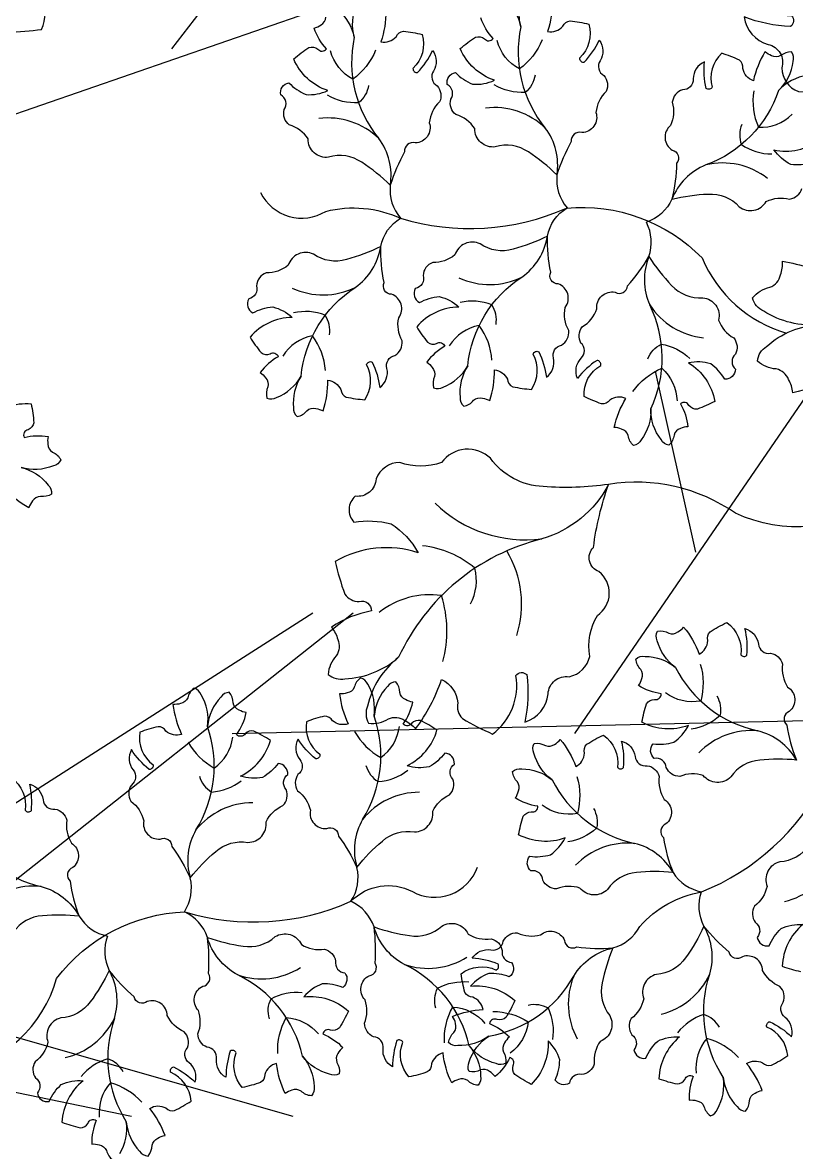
# Model space of a CAD drawing. Header units: millimetres. Extents: x 228.39 to 232.01, y 86.87 to 92.76.
# Drawn here: x 231.3874 to 231.6167, y 89.8321 to 90.167 of the extents above; entities that cross this region are included whole.
import ezdxf

# ---------------------------------------------------------------- set-up
doc = ezdxf.new("R2010")
doc.units = ezdxf.units.MM
for name, color, linetype in [('62', 62, 'Continuous'), ('63', 63, 'Continuous'), ('CauleArvore', 253, 'Continuous')]:
    doc.layers.add(name, color=color, linetype=linetype)

msp = doc.modelspace()

# ---------------------------------------------------------------- linework, layer by layer
at = {"layer": '62'}
for points in [[(231.5413905765716, 90.16190363699921, -0.1413864367129372), (231.5346314356355, 90.15329265270533, -0.210122964771746), (231.52804274447, 90.16170581528668, -0.210122964771746)], [(231.492002954184, 90.15883603025006, -0.1413864367129372), (231.485243813248, 90.15022504595619, -0.210122964771746), (231.4786551220825, 90.15863820853752, -0.210122964771746)], [(231.5393074676305, 90.1514906539342, -0.1876286218963192), (231.5363457401956, 90.14632882936715, -0.1520058651265381), (231.5271580184923, 90.14856641584556)], [(231.489919845243, 90.14842304718505, -0.1876286218963192), (231.4869581178081, 90.143261222618, -0.1520058651265381), (231.4777703961047, 90.14549880909641)], [(231.6114761226653, 90.14690493316031, -0.2279428046577942), (231.5899117163303, 90.12484150893988, 0.2043996860364329), (231.5798456412664, 90.11467839600921, -0.2049975904848279), (231.5722876312009, 90.10782618484069, -0.2049975904848279)], [(231.6040822744657, 90.14683539704248, 0.1413864367129372), (231.605482879272, 90.13597844798302, 0.210122964771746), (231.6154487922452, 90.13983496642648, 0.210122964771746)], [(231.60054334575, 90.13682312743376, 0.1876286218963192), (231.6004464494684, 90.130872759935, 0.1520058651265381), (231.6094850901826, 90.12809355188489)], [(231.4579265645788, 90.11663021818022, 0.442149186598303), (231.4772183099754, 90.11107439191592, -0.1709273865300307), (231.4993570791922, 90.10905114476957, 0.1802530025354734), (231.5485798906783, 90.11205658138329, -0.2251438523393833), (231.588783732973, 90.09724150261124, 0.2256520569911392), (231.6138048530054, 90.07499427323559, 0.09065442908466861)], [(231.5193125431967, 90.06525048414733, -0.2279428046577942), (231.5353829063704, 90.0915860444485, 0.2043996860364329), (231.5429148713308, 90.1037468106854, -0.2049975904848279), (231.5487447015797, 90.11211875151872, -0.2049975904848279)], [(231.4699249208091, 90.06218287739817, -0.2279428046577942), (231.4859952839828, 90.08851843769935, 0.2043996860364329), (231.4935272489432, 90.10067920393624, -0.2049975904848279), (231.4993570791922, 90.10905114476957, -0.2049975904848279)], [(231.5277073823088, 90.07752627715914, 0.1876286218963192), (231.5264680795125, 90.08334696361682, 0.1520058651265381), (231.5170364754855, 90.08402950945778)], [(231.4783197599212, 90.07445867040998, 0.1876286218963192), (231.4770804571249, 90.08027935686766, 0.1520058651265381), (231.467648853098, 90.08096190270862)], [(231.5265026781211, 90.06697553088254, 0.1413864367129372), (231.5227041999999, 90.07724230255947, 0.210122964771746), (231.5138562691449, 90.07125011802626, 0.210122964771746)], [(231.4771150557335, 90.06390792413339, 0.1413864367129372), (231.4733165776123, 90.07417469581031, 0.210122964771746), (231.4644686467574, 90.0681825112771, 0.210122964771746)], [(231.5726598072096, 90.06734076068032, -0.1876286218963192), (231.5767031644227, 90.07170739836927, -0.1520058651265381), (231.5851555765031, 90.06746738028333)], [(231.5682957023227, 90.05765963741342, -0.1413864367129372), (231.5768129578617, 90.06453651132435, -0.210122964771746), (231.581348255869, 90.05486060165761, -0.210122964771746)], [(231.6528483111864, 90.03624267757796, 0.0624996626209866), (231.6422671683409, 90.02512596589415, -0.2620553651360283), (231.5987054243969, 90.02158613928574, 0.1928727074293483), (231.5610813542955, 90.0301237807016)], [(231.5610813542955, 90.0301237807016, -0.2043996860364353), (231.5412889083753, 90.01397665929393, 0.2279428046577944), (231.4988328963168, 89.97886794308685, 0.2279428046577944)], [(231.520149012708, 89.99470712287204, 0.1876286218963192), (231.5214440213506, 90.00525498817134, 0.152005865126538), (231.5059184694585, 90.01189583207785)], [(231.5882460187966, 89.9768552977674, -0.1413864367129372), (231.5883765624099, 89.9659091571202, -0.210122964771746), (231.5779694660636, 89.96833495627371, -0.210122964771746)], [(231.5931495591647, 89.96743591078999, -0.1876286218963192), (231.5940771465285, 89.96155748889782, -0.1520058651265381), (231.5855156512865, 89.95754228995293)], [(231.48579559436, 89.95685767146074, 0.1413864367129372), (231.4935759591842, 89.94915695981145, 0.210122964771746), (231.4990638714805, 89.95832620048459, 0.210122964771746)], [(231.5886208573695, 89.90932707897797, 0.1802530025354734), (231.6250911945812, 89.9425209387039, -0.2173875366482725), (231.6642330996251, 89.95632935104818, 0.2835782542006574)], [(231.4364110148439, 89.95374146186002, 0.1413864367129372), (231.4441913796681, 89.94604075021074, 0.210122964771746), (231.4496792919644, 89.95520999088387, 0.210122964771746)], [(231.489161194566, 89.94678581490763, 0.1876286218963192), (231.4927436026369, 89.94203369804535, 0.1520058651265381), (231.5015804982551, 89.94539974902231)], [(231.4397766150498, 89.94366960530691, 0.1876286218963192), (231.4433590231208, 89.93891748844463, 0.1520058651265381), (231.4521959187389, 89.94228353942161)], [(231.5516862292118, 89.94350969473216, -0.1413864367129372), (231.5518167728252, 89.93256355408495, -0.210122964771746), (231.541409676479, 89.93498935323846, -0.210122964771746)], [(231.55658976958, 89.93409030775474, -0.1876286218963192), (231.5575173569438, 89.92821188586258, -0.1520058651265381), (231.5489558617018, 89.92419668691768)], [(231.368743451437, 89.9301184698676, 0.2279428046577942), (231.3928913260586, 89.91091694752765, -0.2043996860364329), (231.4041463913634, 89.90208868401686, 0.2049975904848279), (231.4125000245751, 89.89623265069953, 0.2049975904848279)], [(231.2819192670732, 89.83287503511556, -0.1841083703680773), (231.3157505755645, 89.84697326224142, 0.09065442908466861), (231.3673137895985, 89.85598414687193, 0.2835782542006574), (231.3974529073666, 89.88367314691605, -0.2251438523393833), (231.4354950046966, 89.9033869574308, 0.1802530025354734), (231.4847083060992, 89.90654429569265, -0.3316125768266109), (231.5029057891385, 89.909432784998, 0.4605227219911265), (231.5221975129513, 89.91662267317557, 0.4605227219911265)], [(231.5255313274322, 89.8665967424196, 0.2279428046577928), (231.5507420003743, 89.88437988833704, -0.2043996860364349), (231.5623759491484, 89.89270250616761, 0.2049975904848281), (231.5703424224259, 89.89907523066874, -0.1730102318134612), (231.5886208573695, 89.90932707897797, -0.1730102318134612)], [(231.5950637644351, 89.85436003992704, -0.2279428046577942), (231.5910789940375, 89.88495317500326, 0.2043996860364329), (231.5893256853541, 89.89914967599093, -0.2049975904848279), (231.5886208573695, 89.90932707897797, -0.2049975904848279)], [(231.5197562761334, 89.86371292599758, 0.2279428046577942), (231.5005267023081, 89.88783846846623, -0.2043996860364329), (231.4915368022243, 89.89896485278977, 0.2049975904848279), (231.4847083060992, 89.90654429569267, 0.2049975904848279)], [(231.4703716966173, 89.86059671639686, 0.2279428046577942), (231.4511421227919, 89.88472225886552, -0.2043996860364329), (231.4421522227081, 89.89584864318905, 0.2049975904848279), (231.435323726583, 89.90342808609195, 0.2049975904848279)], [(231.509895893067, 89.87484581706731, -0.1876286218963192), (231.5103995345099, 89.88077562377214, -0.1520058651265381), (231.5196723602363, 89.88262919502608)], [(231.4605113135509, 89.87172960746659, -0.1876286218963192), (231.4610149549938, 89.87765941417143, -0.1520058651265381), (231.4702877807202, 89.87951298542536)], [(231.5372227691857, 89.8757879669034, -0.1876286218963192), (231.5431128850021, 89.87493779166863, -0.1520058651265381), (231.5444200223483, 89.86557230100854)], [(231.5124071301483, 89.86452771416539, -0.1413864367129372), (231.5148954260672, 89.8751880809566, -0.210122964771746), (231.5244216408849, 89.87034624379073, -0.210122964771746)], [(231.5267752672287, 89.87388553108798, -0.1413864367129372), (231.5372715466268, 89.87077696944273, -0.210122964771746), (231.5318799306533, 89.86155077666953, -0.210122964771746)], [(231.5939107048106, 89.8691870042586, 0.1876286218963192), (231.5892967382467, 89.87294567088482, 0.1520058651265381), (231.5815198851992, 89.86756593297073)], [(231.4630225506321, 89.86141150456467, -0.1413864367129372), (231.465510846551, 89.87207187135589, -0.210122964771746), (231.4750370613687, 89.86723003419002, -0.210122964771746)], [(231.5995850401586, 89.86021084263285, 0.1413864367129372), (231.5901902482171, 89.86582982128388, 0.210122964771746), (231.5870517999698, 89.85561501347891, 0.210122964771746)], [(231.4171802921854, 89.85601694258042, 0.1876286218963192), (231.4126238799252, 89.85984517579878, 0.1520058651265381), (231.4047663051018, 89.85458404082227)], [(231.4227177958026, 89.84695572782398, 0.1413864367129372), (231.4134093314526, 89.85271658957791, 0.210122964771746), (231.4101162740395, 89.84255057124388, 0.210122964771746)]]:
    msp.add_lwpolyline(points, format="xyb", dxfattribs=at)
for centre, radius, start, end in [((231.5698759189833, 90.15827596991934), 0.03559504258891227, 167.8840744680207, 219.247145238899), ((231.5204882965957, 90.1552083631702), 0.03559504258891227, 167.8840744680207, 219.247145238899), ((231.5272724422055, 90.12017515828202), 0.02165418735251583, 46.01635494946892, 97.14886401413742), ((231.4778848198179, 90.11710755153288), 0.02165418735251583, 46.01635494946892, 97.14886401413742), ((231.5277635451577, 90.12477439225357), 0.01822652723244424, 350.8418645715245, 37.05032075690503), ((231.4783759227702, 90.12170678550441), 0.01822652723244424, 350.8418645715245, 37.05032075690503), ((231.5948581537154, 90.10375984422637), 0.02165418735251583, 52.07207001193242, 103.2045790766025), ((231.5586474220888, 90.12048571006518), 0.01296417636406003, 173.8549983797717, 220.1949733298514), ((231.5092597997012, 90.11741810331603), 0.01296417636406003, 173.8549983797717, 220.1949733298514), ((231.5607614772279, 90.10189173934106), 0.01296417636406003, 340.90250531761, 27.24248026768961), ((231.5898982740539, 90.09078977014985), 0.01822652723244424, 157.8893715093624, 204.0978276947425), ((231.5258370157378, 90.11102260283542), 0.02165418735251583, 245.0245630740939, 296.1570721387649), ((231.4764493933502, 90.10795499608626), 0.02165418735251583, 245.0245630740939, 296.1570721387649), ((231.5413482503403, 90.06757979529577), 0.03559504258891227, 334.9315814058618, 26.29465217672758), ((231.5914077679532, 90.09516190502914), 0.02165418735251583, 213.0638618873061, 264.1963709519746), ((231.5364839644886, 90.05234515631511), 0.03866819170092113, 226.0055660181356, 277.1380750828056), ((231.5047243388243, 89.9946168483067), 0.03055347511947142, 342.2726280196243, 31.13933741052608), ((231.5079740880358, 89.97370242009521), 0.02370610377805731, 81.35543052559544, 128.8215374822393), ((231.4778908020472, 89.98660837062495), 0.03525592437372765, 345.1893495015026, 17.37937132104682), ((231.6127153742941, 89.99188278399389), 0.03559504258891227, 206.6972816068433, 258.060352377721), ((231.45798514354, 89.94970550214335), 0.03559504258891227, 327.917719804394, 19.28079057527238), ((231.4086005640239, 89.94658929254263), 0.03559504258891227, 327.917719804394, 19.28079057527238), ((231.6033999795369, 89.93549172529224), 0.02165418735251583, 84.82956208829077, 135.9620711529593), ((231.6008999200859, 89.93938323373702), 0.01822652723244424, 29.65507171034712, 75.86352789572805), ((231.5761555847094, 89.95853718095864), 0.03559504258891227, 206.6972816068433, 258.060352377721), ((231.5050080626592, 89.91721591675841), 0.02165418735251583, 90.01600102915677, 141.1485100938255), ((231.4556234831431, 89.91409970715769), 0.02165418735251583, 90.01600102915677, 141.1485100938255), ((231.5039471558962, 89.92171798429173), 0.01822652723244424, 150.1145442863874, 196.3230004717689), ((231.4545625763801, 89.91860177469103), 0.01822652723244424, 150.1145442863874, 196.3230004717689), ((231.5668401899522, 89.90214612225698), 0.02165418735251583, 84.82956208829077, 135.9620711529593), ((231.5643401305012, 89.90603763070177), 0.01822652723244424, 29.65507171034712, 75.86352789572805), ((231.473839344815, 89.91361080468944), 0.01296417636406003, 326.9698917134426, 13.30986666352196), ((231.6080181747264, 89.92746041197876), 0.02165418735251583, 283.8377702129154, 334.9702792775901), ((231.4244547652988, 89.91049459508872), 0.01296417636406003, 326.9698917134426, 13.30986666352196), ((231.5910927218451, 89.92205341996085), 0.01296417636406003, 212.6682055185941, 259.0081804686739), ((231.390612920502, 89.8893829581616), 0.02165418735251583, 83.96028596669156, 135.092795031362), ((231.4246763477712, 89.89178214261374), 0.01296417636406003, 159.9223847756048, 206.262359725683), ((231.5075738312897, 89.90831386352993), 0.02165418735251583, 251.0077929045287, 302.140301969199), ((231.3971517605235, 89.87713278269428), 0.01822652723244424, 343.0670373485498, 29.2754935339308), ((231.4581892517735, 89.9051976539292), 0.02165418735251583, 251.0077929045287, 302.140301969199), ((231.5707693697865, 89.87614530854674), 0.02165418735251583, 157.6491857757407, 208.7816948404098), ((231.5714583851417, 89.8941148089435), 0.02165418735251583, 283.8377702129154, 334.9702792775901), ((231.3951087399443, 89.88128250583534), 0.02165418735251583, 282.9684940913174, 334.101003155987), ((231.4482175351952, 89.86015943910778), 0.03559504258891227, 160.8702128665557, 212.2332836374346)]:
    msp.add_arc(centre, radius, start, end, dxfattribs=at)
at = {"layer": '63'}
for points in [[(231.6083967305556, 90.21449014786734, 0.1744881383592826), (231.6087278534284, 90.20845121134988, -0.2548810045278165), (231.6074860895891, 90.20376914710535, -0.1018354407082663), (231.6045172691001, 90.20099921331739, 0.08115707204633889), (231.6176868910934, 90.19102003166901, -0.268390101702822), (231.6100221875588, 90.18739229187054, 0.2633611240476109), (231.6052492221212, 90.18681211951242, 0.034334189139633), (231.5992728343866, 90.17871932535331, 0.2816703646800977), (231.6152804355438, 90.16911801598825, -0.4476480907887908), (231.6150005178174, 90.16584825953521, -0.0804733628518486), (231.6012129529138, 90.16870411237078, 0.2990547326261485), (231.6083603472002, 90.16055969210174, -0.4445358973400563), (231.6123848259066, 90.15360427149815, 0.3028472262875256), (231.617319169838, 90.14660290589399, -0.1775881189196615), (231.6289620269923, 90.14236511021939, 0.5077713489282397), (231.6416994590105, 90.13981275175124, -0.5541101838924329), (231.6490421740875, 90.14026219677083, -0.0536056027989116), (231.6667301241733, 90.13280112691912, -0.05303807838268965), (231.6692285423236, 90.15204217799057, -0.229967678014949), (231.6800295428017, 90.16609675393629, 0.4530091558014059), (231.6811589485729, 90.18061390531784, -0.1775881189196614), (231.6831968751681, 90.19283527553914, 0.3028472262875249), (231.679528612535, 90.20057547706176, -0.2706667237805238), (231.6754635178864, 90.20422011070883, 0.420062868277418)], [(231.3269748713571, 90.18347832447681, 0.03174146131471042), (231.333921352518, 90.17729140541722, 0.263361124047625), (231.3387137092068, 90.1776801423471, -0.4961733732722903), (231.3432732315168, 90.17717945337596, 0.105188829234163), (231.335774129693, 90.16686995811406, -0.1018354407082667), (231.3392381018241, 90.16475162731814, -0.2548810045278109), (231.341393538397, 90.1604136789318, 0.1744881383592944), (231.3422801316412, 90.15443100820393, 0.2361518438993939), (231.3471518848824, 90.1559695392132, 0.172045804718615), (231.3573579396465, 90.16972484929987, 0.1720458047186181), (231.3571122107438, 90.15259850331668, 0.2361518438993874), (231.3600481986242, 90.14841747085137, 0.174488138359288), (231.3643859863891, 90.15263196891468, -0.2548810045278096), (231.3687329276178, 90.15476921129127, -0.1018354407082642), (231.3727714070936, 90.154348364752, 0.08115707204633878), (231.3716524923769, 90.17083384441362, -0.2683901017028241), (231.3794209954742, 90.16743405972268, 0.2633611240475965), (231.3829922063556, 90.16421470390601, 0.03433418913963283), (231.393020280147, 90.16501985214705, 0.2816703646801006), (231.3897531226874, 90.18339794014517, -0.447648090788793), (231.3924032789371, 90.1853334847838, -0.08047336285184804)], [(231.5300703991094, 90.17393041638074, -0.172045804718615), (231.5350737582857, 90.16574702524568, -0.1720458047186181), (231.5357946990146, 90.17531163386195, -0.2361518438993874)], [(231.4950534005461, 90.17048353810308, -0.08115707204633878), (231.4936034297518, 90.16134474165199, 0.2683901017028241), (231.4981066707112, 90.16285180003031, -0.2633611240475965), (231.5002598135335, 90.1644684996819, -0.03433418913963283), (231.5058126813259, 90.16351703725337, -0.2816703646801006), (231.5030697022282, 90.15343025266644, 0.447648090788793), (231.504450871957, 90.1522179260062, 0.08047336285184804), (231.5089130739428, 90.15871876014481, -0.299054732626132), (231.5091843411159, 90.15265671998132, 0.4445358973400594), (231.5102560514324, 90.14828614348275, -0.3028472262875131), (231.5109780215116, 90.143544138659, 0.1775881189196616), (231.5079181695558, 90.13731681010243, -0.5077713489282268), (231.5037624879052, 90.13134584588376, 0.5541101838924969), (231.5006219409496, 90.1286797247295, 0.05360560279891149), (231.496370113228, 90.11880585380558, 0.05303807838268959), (231.4878986774464, 90.12560972590697, 0.2299676780149515), (231.4780846836292, 90.12709847074834, -0.453009155801419), (231.4719983319922, 90.13252496246265, 0.1775881189196565), (231.4664353244747, 90.13667167951391, -0.3028472262875298), (231.4649153561729, 90.14122113518523, 0.4445358973400413), (231.4638760266735, 90.1455995248577, -0.4200628682774436), (231.4662901288736, 90.14918212337133, 0.1027662192553072), (231.4713824900481, 90.14569043231606, 0.1249756271620583), (231.4778620124885, 90.14685103953, -0.2129696122085104), (231.4677272422715, 90.1562542237434, -0.03433418913963267), (231.4722352018935, 90.15963326525241, -0.263361124047625), (231.4748886858537, 90.15917635754877, 0.4961733732722903), (231.4774568639058, 90.1592271957799, -0.105188829234163), (231.4737906914277, 90.16535305472198, 0.1018354407082667), (231.4758288620989, 90.16636102507154, 0.2548810045278109), (231.47724838965, 90.16867255244523, -0.1744881383592944)], [(231.4806827767218, 90.17086280963159, -0.172045804718615), (231.4856861358982, 90.16267941849652, -0.1720458047186181), (231.486407076627, 90.1722440271128, -0.2361518438993874)], [(231.5444410229336, 90.17355114485224, -0.08115707204633878), (231.5429910521394, 90.16441234840114, 0.2683901017028241), (231.5474942930987, 90.16591940677947, -0.2633611240475965), (231.5496474359211, 90.16753610643106, -0.03433418913963283), (231.5552003037135, 90.16658464400251, -0.2816703646801006), (231.5524573246157, 90.1564978594156, 0.447648090788793), (231.5538384943446, 90.15528553275536, 0.08047336285184804), (231.5583006963303, 90.16178636689396, -0.299054732626132), (231.5585719635035, 90.15572432673048, 0.4445358973400594), (231.55964367382, 90.1513537502319, -0.3028472262875131), (231.5603656438991, 90.14661174540815, 0.1775881189196616), (231.5573057919433, 90.14038441685159, -0.5077713489282268), (231.5531501102927, 90.13441345263291, 0.5541101838924969), (231.5500095633371, 90.13174733147865, 0.05360560279891149), (231.5457577356156, 90.12187346055474, 0.05303807838268959), (231.5372862998339, 90.12867733265612, 0.2299676780149515), (231.5274723060168, 90.13016607749748, -0.453009155801419), (231.5213859543797, 90.13559256921181, 0.1775881189196565), (231.5158229468623, 90.13973928626307, -0.3028472262875298), (231.5143029785604, 90.14428874193439, 0.4445358973400413), (231.513263649061, 90.14866713160686, -0.4200628682774436), (231.5156777512612, 90.15224973012047, 0.1027662192553072), (231.5207701124357, 90.14875803906521, 0.1249756271620583), (231.527249634876, 90.14991864627916, -0.2129696122085104), (231.517114864659, 90.15932183049256, -0.03433418913963267), (231.521622824281, 90.16270087200157, -0.263361124047625), (231.5242763082413, 90.16224396429793, 0.4961733732722903), (231.5268444862934, 90.16229480252906, -0.105188829234163), (231.5231783138152, 90.16842066147113, 0.1018354407082667)], [(231.6199624218261, 90.15137530451736, 0.172045804718615), (231.6114761226653, 90.14690493316031, 0.1720458047186181), (231.6157512162062, 90.15549126350182, 0.2361518438993874), (231.6152824306087, 90.1583135908457, 0.174488138359288), (231.6120710863185, 90.1572373692006, -0.2548810045278096), (231.6093586012909, 90.15721202668648, -0.1018354407082642), (231.6074218603407, 90.15840331943059, 0.08115707204633878), (231.6039910111687, 90.14980975847847, -0.2683901017028241), (231.6008932710213, 90.15340898201593, 0.2633611240475965), (231.5998707170768, 90.15589979015937, 0.03433418913963283), (231.5946130968844, 90.15792390759314, 0.2816703646801006), (231.5918080188029, 90.14785421571153, -0.447648090788793), (231.5900010083767, 90.14751943358769, -0.08047336285184804), (231.5894939865858, 90.15538804337359, 0.299054732626132), (231.586158806511, 90.15031867549473, -0.4445358973400594), (231.5830014991726, 90.1471121333847, 0.3028472262875131), (231.5799545994398, 90.14340750755179, -0.1775881189196616), (231.5793967572532, 90.13649150241605, 0.5077713489282268), (231.5799115828425, 90.12923498408459, -0.5541101838924969), (231.5812454426, 90.12533728536141, -0.05360560279891149), (231.5798456412664, 90.11467839600921, -0.05303807838268959), (231.5906055878852, 90.11618884247841, -0.2299676780149515), (231.5997990843813, 90.11244578784053, 0.453009155801419), (231.6078050478143, 90.11399337889883, -0.1775881189196565), (231.6147064839556, 90.1147092658527, 0.3028472262875298), (231.6183404484222, 90.11784010484556, -0.4445358973400413)], [(231.6212331851657, 90.12538327440554, -0.1027662192553072), (231.6150712991763, 90.1249893076411, -0.1249756271620583), (231.6100983537685, 90.1293021992617, 0.2129696122085104), (231.6236174924236, 90.13219466027705, 0.03433418913963267)], [(231.6274820437557, 90.06203786460588, -0.1051888292341653), (231.615642195366, 90.05731132138409, 0.1018354407082685), (231.6144430557912, 90.06119056004216, 0.2548810045278082), (231.6107702439338, 90.06434874877662, -0.1744881383592801), (231.605190700677, 90.06668264973088, -0.2361518438994192), (231.6078825951901, 90.07102485668591, -0.1720458047186142), (231.6237291740995, 90.07752547560226, -0.1720458047186181), (231.607070682316, 90.08150878590006, -0.2361518438993757), (231.6037423422065, 90.085384764412, -0.1744881383592802), (231.6088960216654, 90.08854988441827, 0.2548810045278265), (231.6120387942126, 90.0922358963199, 0.1018354407082649), (231.612626373771, 90.09625350488079, -0.08115707204633917), (231.6283274030408, 90.09110562282258, 0.2683901017028146)], [(231.3767776164942, 90.04962199519014, -0.2129696122085104), (231.3898911330211, 90.05400025112135, -0.03433418913963267), (231.3906920089258, 90.04842367338422, -0.263361124047625), (231.389017645752, 90.04631506015767, 0.4961733732722903), (231.3878296701232, 90.04403759732847, -0.105188829234163), (231.3949634376149, 90.04431387579548, 0.1018354407082667), (231.3948695270058, 90.04204202089079, 0.2548810045278109), (231.3962161400953, 90.0396872702766, -0.1744881383592944), (231.3987234232863, 90.0374103170097, -0.2361518438993939), (231.3964893474828, 90.03562308538602, -0.172045804718615), (231.3869087345264, 90.03516118832277, -0.1720458047186181), (231.3949537591627, 90.02993825120672, -0.2361518438993874), (231.3959841116906, 90.02726923167873, -0.174488138359288), (231.3926713831187, 90.02656438092248, 0.2548810045278096), (231.3903222952564, 90.025207913642, 0.1018354407082642), (231.389259549224, 90.02319776071718, -0.08115707204633878), (231.3819379817479, 90.02885591108388, 0.2683901017028241)], [(231.3841004604621, 89.94315463916078, -0.2816703646801006), (231.3881395752871, 89.93351344063237, 0.447648090788793), (231.3899742310823, 89.9334066517565, 0.08047336285184804), (231.3894958827516, 89.9412770566974, -0.299054732626132), (231.3934372956654, 89.93666325337848, 0.4445358973400594), (231.3969698841672, 89.93387554456848, -0.3028472262875131), (231.4004550506005, 89.93057987081701, 0.1775881189196616), (231.4018711343335, 89.92378744696366, -0.5077713489282268), (231.4022653968034, 89.91652338055515, 0.5541101838924969), (231.4014280924513, 89.91248975208798, 0.05360560279891149), (231.4041463913634, 89.90208868401686, 0.05303807838268959), (231.3932820749971, 89.90224530351426, 0.2299676780149515), (231.3846272189318, 89.89738481975908, -0.453009155801419)], [(231.6204128081838, 89.92310870252763, -0.2299676780149515), (231.6117830296594, 89.91820383163576, 0.453009155801419), (231.6080439211051, 89.91095748388024, -0.1775881189196565), (231.604335088618, 89.90509345143442, 0.3028472262875298), (231.6045453371973, 89.90030141156828, -0.4445358973400413), (231.605143073609, 89.89584123072953, 0.4200628682774436), (231.6086801421464, 89.89336089855334, -0.1027662192553072), (231.6121841467497, 89.89844479474591, -0.1249756271620583), (231.6186495152456, 89.89968181955264, 0.2129696122085104), (231.6125547970499, 89.88727263542089, 0.03433418913963267), (231.61797392091, 89.88573227245664, 0.263361124047625)], [(231.4162248020998, 89.83176919191736, 0.172045804718615), (231.4181082770299, 89.84117419142319, 0.1720458047186181), (231.422074924731, 89.8324410820381, 0.2361518438993874), (231.4245607450705, 89.83102475269351, 0.174488138359288), (231.4257510621813, 89.83419557756336, -0.2548810045278096), (231.4274422262707, 89.83631646918968, -0.1018354407082642), (231.4295882272966, 89.83706801659838, 0.08115707204633878), (231.4250834832023, 89.84515054692764, -0.2683901017028241), (231.4298303258223, 89.84528429757073, 0.2633611240475965), (231.432408160047, 89.84450679356017, 0.03433418913963283), (231.4372949979363, 89.84731008393345, 0.2816703646801006), (231.431250076847, 89.85583804304787, -0.447648090788793), (231.4321300088393, 89.85745145106814, -0.08047336285184804), (231.4385558963942, 89.8528819806184, 0.299054732626132), (231.4367256101308, 89.85866747705492, -0.4445358973400594), (231.4362287011393, 89.86314001362676, 0.3028472262875131), (231.4352756389171, 89.8678410265968, -0.1775881189196616), (231.4302606148043, 89.87263600814954, 0.5077713489282268), (231.4243047924849, 89.87681336187899, -0.5541101838924969), (231.4204388531375, 89.87823665037821, -0.05360560279891149), (231.4130503685512, 89.88604572596454, -0.05303807838268959), (231.4074359264921, 89.87674325639242, -0.2299676780149515), (231.3987327286318, 89.87196987364537, 0.453009155801419), (231.3948841149887, 89.86478108643185, -0.1775881189196565), (231.3910867452391, 89.85897399611673, 0.3028472262875298), (231.3912242688733, 89.85417931804685, -0.4445358973400413), (231.391754270427, 89.84971058217579, 0.4200628682774436), (231.395253302401, 89.84717687406562, -0.1027662192553072), (231.3988340322773, 89.85220702538642, -0.1249756271620583), (231.4053174237706, 89.85334582076095, 0.2129696122085104), (231.3990351454328, 89.84103052865768, 0.03433418913963267), (231.404430276539, 89.83940812863923, 0.263361124047625), (231.4067647209486, 89.84074981082054, -0.4961733732722903), (231.4091937002161, 89.84158538412731, 0.105188829234163), (231.4078581541216, 89.8345723045579, -0.1018354407082667), (231.4101186617327, 89.83432684732999, -0.2548810045278109), (231.4122466204375, 89.83264458426532, 0.1744881383592944), (231.4141248042974, 89.82982617858694, 0.2361518438993939)]]:
    msp.add_lwpolyline(points, format="xyb", dxfattribs=at)
for points in [[(231.5403789860308, 90.06946511708485, -0.08047336285184804), (231.5426368016846, 90.06191035967426, 0.299054732626132), (231.5447508585581, 90.06759830133699, -0.4445358973400594), (231.5471091079422, 90.07143094556447, 0.3028472262875131), (231.5492481168869, 90.07572425329612, -0.1775881189196616), (231.5482415908124, 90.08258932577964, 0.5077713489282268), (231.5461133659794, 90.08954581647123, -0.5541101838924969), (231.5439398024379, 90.09304536768822, -0.05360560279891149), (231.5429148713308, 90.1037468106854, -0.05303807838268959), (231.5327672542367, 90.09986302811068, -0.2299676780149515), (231.5229686950012, 90.10145018681514, 0.453009155801419), (231.5155133151316, 90.09814749101083, -0.1775881189196565), (231.5089479385199, 90.0959029097829, 0.3028472262875298), (231.5061081916235, 90.09203720310646, -0.4445358973400413), (231.5037783764724, 90.08818720787346, 0.4200628682774436), (231.5049798061808, 90.08403757316687, -0.1027662192553072), (231.5108966057523, 90.08580266001695, -0.1249756271620583), (231.5167097255664, 90.08271415581801, 0.2129696122085104), (231.5041828896235, 90.07686506854213, 0.03433418913963267), (231.5074399617538, 90.07226821063583, 0.263361124047625), (231.5101059216388, 90.07189085182958, -0.4961733732722903), (231.5125352316206, 90.07105624051584, 0.105188829234163), (231.5071697300071, 90.06634684980658, -0.1018354407082667), (231.5088014661635, 90.06476331546014, -0.2548810045278109), (231.5094451949464, 90.06212820056285, 0.1744881383592944), (231.5091933452956, 90.0587506930598, 0.2361518438993939), (231.5120441701081, 90.0589917106123, 0.172045804718615), (231.5193125431967, 90.06525048414733, 0.1720458047186181), (231.5170707905654, 90.0559243896455, 0.2361518438993874), (231.5181602536303, 90.05327894794274, 0.174488138359288), (231.5210486616448, 90.0550475870583, -0.2548810045278096), (231.5236864505285, 90.0556802695008, -0.1018354407082642), (231.5258409335432, 90.0549533947867, 0.08115707204633878), (231.5272583018581, 90.06409730439574, -0.2683901017028241), (231.5310839649091, 90.0612839956119, 0.2633611240475965), (231.5326387986437, 90.05908576135802, 0.03433418913963283), (231.5382163371619, 90.05829160422618, 0.2816703646801006), (231.5386929918237, 90.06873382419931, -0.447648090788793)], [(231.4909913636433, 90.06639751033569, -0.08047336285184804), (231.493249179297, 90.0588427529251, 0.299054732626132), (231.4953632361705, 90.06453069458783, -0.4445358973400594), (231.4977214855547, 90.06836333881532, 0.3028472262875131), (231.4998604944993, 90.07265664654696, -0.1775881189196616), (231.4988539684249, 90.07952171903048, 0.5077713489282268), (231.4967257435919, 90.08647820972209, -0.5541101838924969), (231.4945521800504, 90.08997776093906, -0.05360560279891149), (231.4935272489432, 90.10067920393624, -0.05303807838268959), (231.4833796318492, 90.09679542136152, -0.2299676780149515), (231.4735810726137, 90.098382580066, 0.453009155801419), (231.4661256927441, 90.09507988426168, -0.1775881189196565), (231.4595603161324, 90.09283530303374, 0.3028472262875298), (231.456720569236, 90.0889695963573, -0.4445358973400413), (231.4543907540849, 90.0851196011243, 0.4200628682774436), (231.4555921837933, 90.08096996641771, -0.1027662192553072), (231.4615089833647, 90.0827350532678, -0.1249756271620583), (231.4673221031788, 90.07964654906885, 0.2129696122085104), (231.4547952672359, 90.07379746179299, 0.03433418913963267), (231.4580523393662, 90.06920060388667, 0.263361124047625), (231.4607182992512, 90.06882324508042, -0.4961733732722903), (231.4631476092331, 90.06798863376669, 0.105188829234163), (231.4577821076195, 90.06327924305742, -0.1018354407082667), (231.4594138437759, 90.06169570871099, -0.2548810045278109), (231.4600575725588, 90.0590605938137, 0.1744881383592944), (231.459805722908, 90.05568308631067, 0.2361518438993939), (231.4626565477206, 90.05592410386315, 0.172045804718615), (231.4699249208091, 90.06218287739817, 0.1720458047186181), (231.4676831681778, 90.05285678289634, 0.2361518438993874), (231.4687726312427, 90.05021134119359, 0.174488138359288), (231.4716610392573, 90.05197998030914, -0.2548810045278096), (231.4742988281409, 90.05261266275164, -0.1018354407082642), (231.4764533111556, 90.05188578803754, 0.08115707204633878), (231.4778706794705, 90.06102969764659, -0.2683901017028241), (231.4816963425216, 90.05821638886275, 0.2633611240475965), (231.4832511762561, 90.05601815460886, 0.03433418913963283), (231.4888287147744, 90.05522399747703, 0.2816703646801006), (231.4893053694362, 90.06566621745016, -0.447648090788793)], [(231.5576479085164, 90.06689946683419, 0.08047336285184804), (231.5518421247301, 90.06156420998131, -0.299054732626132), (231.5529365239391, 90.06753281176016, 0.4445358973400594), (231.5528717164127, 90.07203240084327, -0.3028472262875131), (231.5532310035072, 90.07681557586908, 0.1775881189196616), (231.5576088139267, 90.08219861319695, -0.5077713489282268), (231.5629971097315, 90.08708618641913, 0.5541101838924969), (231.5666553419868, 90.08898053959524, 0.05360560279891149), (231.5730121470591, 90.09765016445846, 0.05303807838268959), (231.5797429969145, 90.08912059471557, 0.2299676780149515), (231.5889735940645, 90.08546999036834, -0.453009155801419), (231.5936887755399, 90.07881735538439, 0.1775881189196565), (231.5981807813626, 90.0735292367557, -0.3028472262875298), (231.5986423469816, 90.0687548459335, 0.4445358973400413), (231.5986738463115, 90.06425490040888, -0.4200628682774436), (231.5955181532777, 90.06130456093368, 0.1027662192553072), (231.5913379992479, 90.0658488277661, 0.1249756271620583), (231.5847631980954, 90.06617009084282, -0.2129696122085104), (231.5925324431065, 90.05473452034289, -0.03433418913963267), (231.5873817941317, 90.05245188226121, -0.263361124047625), (231.5848982374559, 90.05349192457511, 0.4961733732722903), (231.5823840084504, 90.05401801918697, -0.105188829234163), (231.5845838308823, 90.04722627790174, 0.1018354407082667), (231.5823715893446, 90.04670079594237, 0.2548810045278109), (231.5804700670444, 90.04476625976807, -0.1744881383592944), (231.5789580743786, 90.04173560581917, -0.2361518438993939), (231.5766321326812, 90.04340152502276, -0.172045804718615), (231.5735903281913, 90.05249816830266, -0.1720458047186181), (231.5707438901055, 90.04333851308311, -0.2361518438993874), (231.5684541320425, 90.04162319982161, -0.174488138359288), (231.5668776290992, 90.04462080280558, 0.2548810045278096), (231.5649351428451, 90.0465142030328, 0.1018354407082642), (231.5627121625247, 90.04699222228518, -0.08115707204633878), (231.5661736385676, 90.05557349255729, 0.2683901017028241), (231.5614471802517, 90.05511414967725, -0.2633611240475965), (231.5589864494277, 90.05402119698448, -0.03433418913963283), (231.5537881311384, 90.05619308750572, -0.2816703646801006), (231.5587222014795, 90.06540840668102, 0.447648090788793)], [(231.4899209489554, 89.95932775209641, 0.1744881383592826), (231.4958264819818, 89.9606327717489, -0.2548810045278165), (231.500647862519, 89.96016587482485, -0.1018354407082663), (231.5038621409342, 89.95768497930999, 0.08115707204633889), (231.5115761180778, 89.9722972196052, -0.268390101702822), (231.5163975763867, 89.96532142458996, 0.2633611240476109), (231.5177432765462, 89.96070548588648, 0.034334189139633), (231.5266973170641, 89.95611901817597, 0.2816703646800977), (231.5335786778938, 89.9734705399958, -0.4476480907887908), (231.5368505916045, 89.97372399978633, -0.0804733628518486), (231.5362659596651, 89.9596559136733, 0.2990547326261485), (231.5431449729731, 89.96802824922037, -0.4445358973400563), (231.5493565841796, 89.97312630677689, 0.3028472262875256), (231.5554661410019, 89.97912965465892, -0.1775881189196615), (231.5577618921438, 89.99130522698995, 0.5077713489282397), (231.5582171533632, 90.00428788640134, -0.5541101838924329), (231.5565841703353, 90.01146080993068, -0.0536056027989116), (231.5610813542955, 90.0301237807016, -0.05303807838268965), (231.5416897150961, 90.0294722680401, -0.229967678014949), (231.5260710799578, 90.037853852184, 0.4530091558014059), (231.5115627176446, 90.0366166518691, -0.1775881189196614), (231.4991726385478, 90.03664787476372, 0.3028472262875249), (231.4921289071874, 90.0317741986483, -0.4445358973400437), (231.4859552024999, 90.02663030177305, 0.420062868277418), (231.4855686928874, 90.01892560101915, -0.1027662192553043), (231.4965847898311, 90.01846230721145, -0.1249756271620578), (231.5046013937031, 90.0098653544936, 0.2129696122085104), (231.4800494056221, 90.0072804916043, 0.03433418913963278), (231.4828730464792, 89.99762453075279, 0.2633611240475967), (231.4871542114277, 89.99543605509197, -0.4961733732722993), (231.4907697665263, 89.99261334460927, 0.1051888292341508), (231.4789710059556, 89.98778514932383, -0.1018354407082692), (231.4808042485673, 89.98416221545573, -0.2548810045278139), (231.4803575565184, 89.9793389210177, 0.1744881383592873), (231.4779668976128, 89.9737834600453, 0.2361518438993992), (231.48292001034, 89.97253136914526, 0.1720458047186156), (231.4988328963168, 89.97886794308685, 0.1720458047186174), (231.4896211470956, 89.9644278674044, 0.2361518438993921)], [(231.6020934736346, 89.97950066261456, 0.08047336285184804), (231.6014957772749, 89.98736290466888, -0.299054732626132), (231.6055067332723, 89.98280942810584, 0.4445358973400594), (231.6090812079578, 89.98007563355344, -0.3028472262875131), (231.6126159724441, 89.97683321307323, 0.1775881189196616), (231.6141349420725, 89.97006305456618, -0.5077713489282268), (231.6146393633967, 89.96280580558258, 0.5541101838924969), (231.6138633501847, 89.95875993847105, 0.05360560279891149), (231.6167391323991, 89.94840130715937, 0.05303807838268959), (231.605873690293, 89.94839308447587, 0.2299676780149515), (231.5972935694224, 89.94340185600073, -0.453009155801419), (231.5891498886103, 89.94381531870395, 0.1775881189196565), (231.5822161357019, 89.94355961272605, -0.3028472262875298), (231.5781802628017, 89.94615182808707, 0.4445358973400413), (231.5746261218706, 89.94891200637372, -0.4200628682774436), (231.5742616612154, 89.95321666315135, 0.1027662192553072), (231.5804181301033, 89.95368776779914, 0.1249756271620583), (231.5847394825371, 89.95865336275875, -0.2129696122085104), (231.570948775256, 89.95962795671902, -0.03433418913963267), (231.5723434208678, 89.96508639835474, -0.263361124047625), (231.574697380522, 89.9663935386391, 0.4961733732722903), (231.5766666236237, 89.9680428429286, -0.105188829234163), (231.5699703789024, 89.97051817624947, 0.1018354407082667), (231.570926729134, 89.97258107182243, 0.2548810045278109), (231.5705839887097, 89.97527193530269, -0.1744881383592944), (231.5691391909142, 89.97833519247601, -0.2361518438993939), (231.5718872238863, 89.97913118641861, -0.172045804718615), (231.5809150229031, 89.975890763849, -0.1720458047186181), (231.5754818369625, 89.9837953184887, -0.2361518438993874), (231.5755515640438, 89.98665546353861, -0.174488138359288), (231.5788818050016, 89.98603863265187, 0.2548810045278096), (231.5815712088381, 89.9863926443352, 0.1018354407082642), (231.5833224417744, 89.98784292951865, -0.08115707204633878), (231.5879206802086, 89.97981322098217, 0.2683901017028241), (231.5904849770924, 89.98381006793765, -0.2633611240475965), (231.5911493714327, 89.9864193440705, -0.03433418913963283), (231.5960724908543, 89.98915841629191, -0.2816703646801006), (231.6002574088772, 89.97957960536492, 0.447648090788793)], [(231.4742703196422, 89.94873868116973, -0.08047336285184804), (231.4690321459342, 89.95463220535008, 0.299054732626132), (231.4695190838829, 89.9485836676543, -0.4445358973400594), (231.4690008615419, 89.94411355048162, 0.3028472262875131), (231.4688759747795, 89.93931852661927, -0.1775881189196616), (231.4726886359518, 89.93352146445577, 0.5077713489282268), (231.4775565948951, 89.928115441943, -0.5541101838924969), (231.4810051499807, 89.9258618437066, -0.05360560279891149), (231.486455293581, 89.9165953826382, -0.05303807838268959), (231.4940119673138, 89.92440272417494, -0.2299676780149515), (231.5035636438616, 89.92710389262052, 0.453009155801419), (231.5089256512127, 89.93324713001961, -0.1775881189196565), (231.5139280207146, 89.93805531203668, 0.3028472262875298), (231.5148686900874, 89.94275882047984, -0.4445358973400413), (231.5153538099643, 89.94723265112452, 0.4200628682774436), (231.5125117196191, 89.95048617598408, -0.1027662192553072), (231.5078946233552, 89.94638660639114, -0.1249756271620583), (231.5013209405658, 89.94672999355369, 0.2129696122085104), (231.5102037616257, 89.95732380923633, 0.03433418913963267), (231.5053095526247, 89.96011421059218, 0.263361124047625), (231.5027337764676, 89.95932991538895, -0.4961733732722903), (231.5001793115739, 89.95906004108565, 0.105188829234163), (231.5030528095906, 89.96559532819222, -0.1018354407082667), (231.5009048353114, 89.96634121719615, -0.2548810045278109), (231.4992080874765, 89.96845764438667, 0.1744881383592944), (231.4980094177774, 89.97162532115868, 0.2361518438993939), (231.495527338813, 89.970202445343, 0.172045804718615), (231.4915837210342, 89.9614589121709, 0.1720458047186181), (231.4896754657297, 89.9708589151076, 0.2361518438993874), (231.4875703544007, 89.97279638713702, 0.174488138359288), (231.4856996049836, 89.96997304128539, -0.2548810045278096), (231.4835760872805, 89.96828517581905, -0.1018354407082642), (231.4813162344236, 89.96803376186632, 0.08115707204633878), (231.483894717721, 89.95914717423304, -0.2683901017028241), (231.4792386733042, 89.96008079861303, 0.2633611240475965), (231.4769007009931, 89.96141632369671, 0.03433418913963283), (231.4715098644659, 89.95977971042214, 0.2816703646801006), (231.4754894970997, 89.95011380737414, -0.447648090788793)], [(231.4248857401261, 89.94562247156901, -0.08047336285184804), (231.4196475664181, 89.95151599574936, 0.299054732626132), (231.4201345043667, 89.9454674580536, -0.4445358973400594), (231.4196162820257, 89.9409973408809, 0.3028472262875131), (231.4194913952633, 89.93620231701856, -0.1775881189196616), (231.4233040564357, 89.93040525485506, 0.5077713489282268), (231.428172015379, 89.92499923234229, -0.5541101838924969), (231.4316205704646, 89.92274563410588, -0.05360560279891149), (231.4370707140648, 89.91347917303749, -0.05303807838268959), (231.4446273877976, 89.92128651457422, -0.2299676780149515), (231.4541790643454, 89.9239876830198, 0.453009155801419), (231.4595410716966, 89.93013092041889, -0.1775881189196565), (231.4645434411985, 89.93493910243596, 0.3028472262875298), (231.4654841105713, 89.93964261087912, -0.4445358973400413), (231.4659692304482, 89.9441164415238, 0.4200628682774436), (231.4631271401029, 89.94736996638338, -0.1027662192553072), (231.4585100438391, 89.94327039679044, -0.1249756271620583), (231.4519363610496, 89.94361378395297, 0.2129696122085104), (231.4608191821096, 89.95420759963561, 0.03433418913963267), (231.4559249731085, 89.95699800099146, 0.263361124047625), (231.4533491969515, 89.95621370578823, -0.4961733732722903), (231.4507947320577, 89.95594383148494, 0.105188829234163), (231.4536682300745, 89.9624791185915, -0.1018354407082667), (231.4515202557952, 89.96322500759543, -0.2548810045278109), (231.4498235079604, 89.96534143478596, 0.1744881383592944), (231.4486248382613, 89.96850911155798, 0.2361518438993939), (231.4461427592969, 89.96708623574229, 0.172045804718615), (231.442199141518, 89.95834270257018, 0.1720458047186181), (231.4402908862135, 89.96774270550688, 0.2361518438993874), (231.4381857748845, 89.96968017753632, 0.174488138359288), (231.4363150254674, 89.96685683168467, -0.2548810045278096), (231.4341915077643, 89.96516896621833, -0.1018354407082642), (231.4319316549074, 89.9649175522656, 0.08115707204633878), (231.4345101382048, 89.95603096463233, -0.2683901017028241), (231.4298540937881, 89.95696458901232, 0.2633611240475965), (231.4275161214769, 89.958300114096, 0.03433418913963283), (231.4221252849498, 89.95666350082142, 0.2816703646801006), (231.4261049175836, 89.94699759777342, -0.447648090788793)], [(231.5655336840499, 89.94615505957931, 0.08047336285184804), (231.5649359876902, 89.95401730163364, -0.299054732626132), (231.5689469436876, 89.9494638250706, 0.4445358973400594), (231.5725214183731, 89.9467300305182, -0.3028472262875131), (231.5760561828594, 89.94348761003799, 0.1775881189196616), (231.5775751524878, 89.93671745153092, -0.5077713489282268), (231.5780795738119, 89.92946020254733, 0.5541101838924969), (231.5773035606, 89.9254143354358, 0.05360560279891149), (231.5801793428144, 89.91505570412413, 0.05303807838268959), (231.5693139007083, 89.91504748144062, 0.2299676780149515), (231.5607337798376, 89.91005625296549, -0.453009155801419), (231.5525900990256, 89.91046971566871, 0.1775881189196565), (231.5456563461171, 89.9102140096908, -0.3028472262875298), (231.541620473217, 89.91280622505182, 0.4445358973400413), (231.5380663322859, 89.91556640333847, -0.4200628682774436), (231.5377018716307, 89.91987106011611, 0.1027662192553072), (231.5438583405186, 89.9203421647639, 0.1249756271620583), (231.5481796929524, 89.92530775972351, -0.2129696122085104), (231.5343889856713, 89.92628235368377, -0.03433418913963267), (231.535783631283, 89.9317407953195, -0.263361124047625), (231.5381375909373, 89.93304793560385, 0.4961733732722903), (231.540106834039, 89.93469723989335, -0.105188829234163), (231.5334105893177, 89.93717257321423, 0.1018354407082667), (231.5343669395493, 89.93923546878719, 0.2548810045278109), (231.534024199125, 89.94192633226743, -0.1744881383592944), (231.5325794013295, 89.94498958944075, -0.2361518438993939), (231.5353274343016, 89.94578558338335, -0.172045804718615), (231.5443552333184, 89.94254516081375, -0.1720458047186181), (231.5389220473778, 89.95044971545346, -0.2361518438993874), (231.5389917744591, 89.95330986050335, -0.174488138359288), (231.5423220154169, 89.95269302961663, 0.2548810045278096), (231.5450114192534, 89.95304704129995, 0.1018354407082642), (231.5467626521897, 89.9544973264834, -0.08115707204633878), (231.5513608906239, 89.94646761794692, 0.2683901017028241), (231.5539251875077, 89.95046446490241, -0.2633611240475965), (231.554589581848, 89.95307374103524, -0.03433418913963283), (231.5595127012696, 89.95581281325667, -0.2816703646801006), (231.5636976192925, 89.94623400232967, 0.447648090788793)], [(231.4983286639662, 89.86526714004167, 0.08047336285184804), (231.49703074455, 89.85748976926175, -0.299054732626132), (231.4942237680336, 89.86286962052911, 0.4445358973400594), (231.4914059074626, 89.8663782048212, -0.3028472262875131), (231.4887481191891, 89.87037120019275, 0.1775881189196616), (231.4888905407129, 89.8773082046653, -0.5077713489282268), (231.4901344999466, 89.88447581717625, 0.5541101838924969), (231.491854610026, 89.88821913903045, 0.05360560279891149), (231.4915368022243, 89.89896485278977, 0.05303807838268959), (231.5020895844494, 89.89637705699364, 0.2299676780149515), (231.5116136722867, 89.89917394574957, -0.453009155801419), (231.5194227640216, 89.89682691041713, 0.1775881189196565), (231.5262168290481, 89.89541872173724, -0.3028472262875298), (231.5295165510045, 89.89193738786146, 0.4445358973400413), (231.5323083634759, 89.88840804159669, -0.4200628682774436), (231.5316338777472, 89.88414096173521, 0.1027662192553072), (231.5255431301162, 89.88515429388832, 0.1249756271620583), (231.5201606159391, 89.88136486632037, -0.2129696122085104), (231.533319160862, 89.87712385981105, -0.03433418913963267), (231.5306608642942, 89.87215665930869, -0.263361124047625), (231.52806278791, 89.87144973577753, 0.4961733732722903), (231.5257565442567, 89.87031864637149, -0.105188829234163), (231.5316675265936, 89.86631524079243, 0.1018354407082667), (231.5302460381022, 89.86454055367089, 0.2548810045278109), (231.529936000202, 89.86184572644669, -0.1744881383592944), (231.530607142284, 89.85852600454788, -0.2361518438993939), (231.5277485176308, 89.85840957145865, -0.172045804718615), (231.5197562761334, 89.86371292599758, -0.1720458047186181), (231.5231437192544, 89.85473925770532, -0.2361518438993874), (231.5223927156545, 89.85197859018363, -0.174488138359288), (231.5193062689407, 89.8533731624702, 0.2548810045278096), (231.5166101663632, 89.85367190677434, 0.1018354407082642), (231.5145631662269, 89.85268199043819, -0.08115707204633878), (231.5120163930904, 89.86157771764118, 0.2683901017028241), (231.5085714926653, 89.85830922178616, -0.2633611240475965), (231.5073029744316, 89.85593422636138, -0.03433418913963283), (231.5018680399476, 89.85445061299295, -0.2816703646801006), (231.5000927032483, 89.86475184288254, 0.447648090788793)], [(231.6088369377829, 89.87084815202073, -0.08047336285184804), (231.6153314099064, 89.86637669555815, 0.299054732626132), (231.6134135616629, 89.87213375860608, -0.4445358973400594), (231.6128488563438, 89.87659824176038, 0.3028472262875131), (231.6118245840428, 89.8812842546495, -0.1775881189196616), (231.6067373917249, 89.88600260068, 0.5077713489282268), (231.6007188795987, 89.89008911697987, -0.5541101838924969), (231.5968317922555, 89.89145359093544, -0.05360560279891149), (231.5893256853541, 89.89914967599093, -0.05303807838268959), (231.5838530185991, 89.88976309949238, -0.2299676780149515), (231.5752232400747, 89.88485822860052, 0.453009155801419), (231.5714841315204, 89.877611880845, -0.1775881189196565), (231.5677752990333, 89.87174784839918, 0.3028472262875298), (231.5679855476126, 89.86695580853304, -0.4445358973400413), (231.5685832840243, 89.86249562769427, 0.4200628682774436), (231.5721203525617, 89.8600152955181, -0.1027662192553072), (231.575624357165, 89.86509919171067, -0.1249756271620583), (231.5820897256609, 89.8663362165174, 0.2129696122085104), (231.5759950074651, 89.85392703238564, 0.03433418913963267), (231.5814141313253, 89.85238666942139, 0.263361124047625), (231.5837279522077, 89.85376361339307, -0.4961733732722903), (231.586143975321, 89.8546359409399, 0.105188829234163), (231.5849149794034, 89.84760340672725, -0.1018354407082667), (231.5871789507241, 89.84739227224506, -0.2548810045278109), (231.5893321863878, 89.84574248636682, 0.1744881383592944), (231.5912529125412, 89.84295289926055, 0.2361518438993939), (231.5933231909145, 89.84492754835078, 0.172045804718615), (231.5950637644351, 89.85436003992704, 0.1720458047186181), (231.5991624469192, 89.84568811422328, 0.2361518438993874), (231.6016694685119, 89.84430966063114, 0.174488138359288), (231.6028115435763, 89.84749817905306, -0.2548810045278096), (231.6044703366706, 89.84964448349052, -0.1018354407082642), (231.6066046888792, 89.85042850170478, 0.08115707204633878), (231.601977841962, 89.85844175968666, -0.2683901017028241), (231.6067221091242, 89.85864750999039, 0.2633611240475965), (231.6093114422987, 89.85790920416716, 0.03433418913963283), (231.6141551886349, 89.86078631085677, 0.2816703646801006), (231.6079815843131, 89.86922158010633, -0.447648090788793)], [(231.4489440844501, 89.86215093044096, 0.08047336285184804), (231.4476461650339, 89.85437355966104, -0.299054732626132), (231.4448391885174, 89.8597534109284, 0.4445358973400594), (231.4420213279464, 89.86326199522048, -0.3028472262875131), (231.439363539673, 89.86725499059204, 0.1775881189196616), (231.4395059611967, 89.87419199506459, -0.5077713489282268), (231.4407499204305, 89.88135960757553, 0.5541101838924969), (231.4424700305098, 89.88510292942973, 0.05360560279891149), (231.4421522227081, 89.89584864318905, 0.05303807838268959), (231.4527050049333, 89.89326084739292, 0.2299676780149515), (231.4622290927706, 89.89605773614886, -0.453009155801419), (231.4700381845055, 89.89371070081643, 0.1775881189196565), (231.476832249532, 89.89230251213654, -0.3028472262875298), (231.4801319714883, 89.88882117826074, 0.4445358973400413), (231.4829237839597, 89.88529183199597, -0.4200628682774436), (231.4822492982311, 89.8810247521345, 0.1027662192553072), (231.4761585506001, 89.8820380842876, 0.1249756271620583), (231.4707760364229, 89.87824865671966, -0.2129696122085104), (231.4839345813459, 89.87400765021033, -0.03433418913963267), (231.4812762847781, 89.86904044970797, -0.263361124047625), (231.4786782083939, 89.86833352617683, 0.4961733732722903), (231.4763719647406, 89.86720243677077, -0.105188829234163), (231.4822829470775, 89.86319903119171, 0.1018354407082667), (231.4808614585861, 89.86142434407017, 0.2548810045278109), (231.4805514206859, 89.85872951684598, -0.1744881383592944), (231.4812225627678, 89.85540979494716, -0.2361518438993939), (231.4783639381146, 89.85529336185793, -0.172045804718615), (231.4703716966173, 89.86059671639686, -0.1720458047186181), (231.4737591397383, 89.8516230481046, -0.2361518438993874), (231.4730081361384, 89.84886238058291, -0.174488138359288), (231.4699216894246, 89.85025695286949, 0.2548810045278096), (231.467225586847, 89.85055569717363, 0.1018354407082642), (231.4651785867107, 89.84956578083747, -0.08115707204633878), (231.4626318135743, 89.85846150804046, 0.2683901017028241), (231.4591869131491, 89.85519301218545, -0.2633611240475965), (231.4579183949155, 89.85281801676066, -0.03433418913963283), (231.4524834604314, 89.85133440339223, -0.2816703646801006), (231.4507081237322, 89.86163563328182, 0.447648090788793)], [(231.5283382126632, 89.8878964968732, 0.08047336285184804), (231.5206502390484, 89.8896478257281, -0.299054732626132), (231.5261852971989, 89.89213480142037, 0.4445358973400594), (231.5298529400826, 89.89474227100021, -0.3028472262875131), (231.5339947841619, 89.89716156390654, 0.1775881189196616), (231.5409115299328, 89.8966129812937, -0.5077713489282268), (231.547993953859, 89.89495124274268, 0.5541101838924969), (231.5516300732594, 89.89301478388815, 0.05360560279891149), (231.5623759491484, 89.89270250616761, 0.05303807838268959), (231.5591743613877, 89.88231945576877, 0.2299676780149515), (231.5614084757679, 89.8726478701293, -0.453009155801419), (231.5586079745667, 89.86498969269617, 0.1775881189196565), (231.5568041729974, 89.858289796067, -0.3028472262875298), (231.5531355037852, 89.85519969627, 0.4445358973400413), (231.5494486606221, 89.85261944639393, -0.4200628682774436), (231.5452284247154, 89.85354276131001, 0.1027662192553072), (231.5465968439766, 89.85956368129641, 0.1249756271620583), (231.5431292606853, 89.86515895486232, -0.2129696122085104), (231.5381246426476, 89.85227147105057, -0.03433418913963267), (231.533321710549, 89.85521620613702, -0.263361124047625), (231.5327682100138, 89.85785123534642, 0.4961733732722903), (231.5317741750702, 89.86021978291059, -0.105188829234163), (231.5274313496783, 89.85455349346921, 0.1018354407082667), (231.525742988907, 89.85607651080866, 0.2548810045278109), (231.5230709539121, 89.85654389315104, -0.1744881383592944), (231.51971761494, 89.8560683903453, -0.2361518438993939), (231.5197688548972, 89.8589289263159, -0.172045804718615), (231.5255313274322, 89.8665967424196, -0.1720458047186181), (231.5163746182058, 89.86374084157052, -0.2361518438993874), (231.5136626900583, 89.86465228948173, -0.174488138359288), (231.515235687106, 89.86765173367479, 0.2548810045278096), (231.5156918699668, 89.87032570346994, 0.1018354407082642), (231.5148235777859, 89.87242718213959, -0.08115707204633878), (231.5238532289847, 89.87444842312152, 0.2683901017028241), (231.5207921671949, 89.8780788920737, -0.2633611240475965), (231.5184955674109, 89.87948437106992, -0.03433418913963283), (231.5173329089357, 89.88499688834818, -0.2816703646801006), (231.527720453999, 89.88616567626325, 0.447648090788793)]]:
    msp.add_lwpolyline(points, format="xyb", close=True, dxfattribs=at)
at = {"layer": 'CauleArvore'}
for p, q in [((231.4315748202228, 90.15922671850345), (231.4913435146576, 90.23682619548225)), ((231.3718061257879, 90.13534995130243), (231.5272047157987, 90.18907266108022)), ((231.551112183226, 89.95627423014378), (231.6288114911646, 90.06968885135433)), ((231.5869734102335, 90.00999695306118), (231.5750196765198, 90.06371966283896)), ((231.3239911909332, 89.89658233185064), (231.4734129011539, 89.99208937437551)), ((231.3419217785705, 89.87867475316497), (231.4853666348675, 89.99208937437551)), ((231.4495054337265, 89.95627423014378), (231.7124876530268, 89.96224343179874)), ((231.2164075357772, 89.91448989739669), (231.4674360213638, 89.84285960893324)), ((231.1865231885598, 89.89061314333529), (231.4196210865091, 89.84285960893324))]:
    msp.add_line(p, q, dxfattribs=at)

doc.saveas('drawing.dxf')
